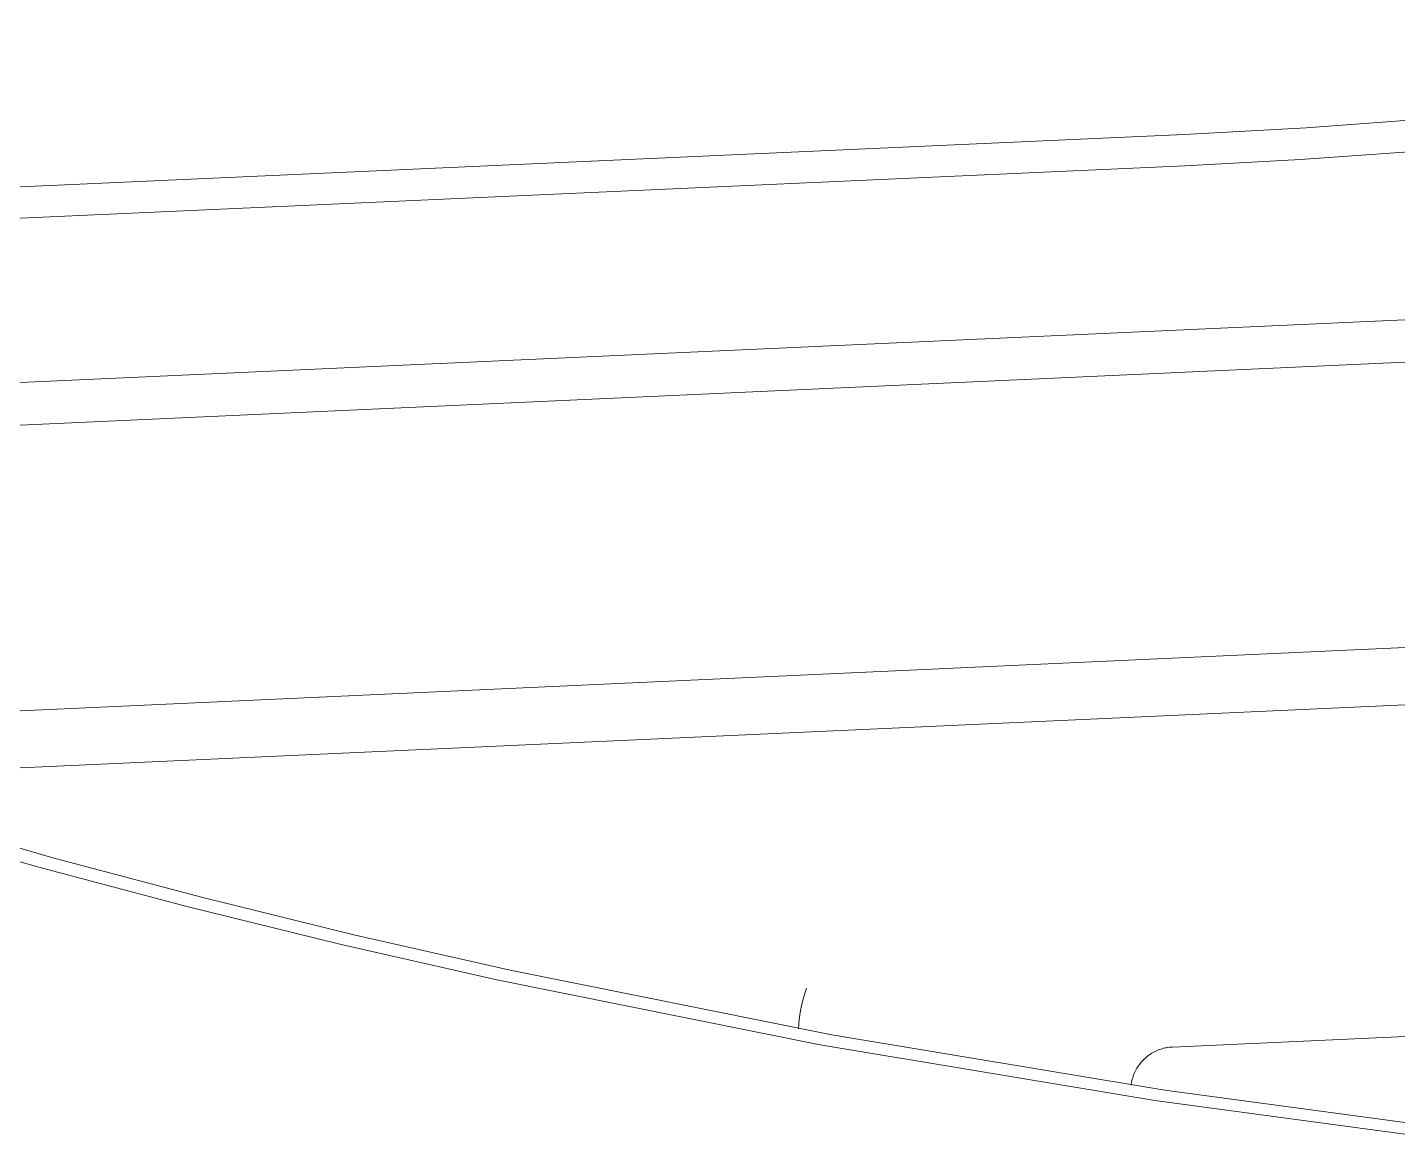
# Model space of a CAD drawing. Header units: inches. Extents: x 214 to 477, y -11 to 187.
# Drawn here: x 439.42 to 445.47, y 82.9 to 87.84 of the extents above; entities that cross this region are included whole.
import ezdxf

# ---------------------------------------------------------------- set-up
doc = ezdxf.new("R2010")
doc.units = ezdxf.units.IN
doc.layers.add('ZANO_R', color=7, linetype='Continuous', lineweight=0)

msp = doc.modelspace()

# ---------------------------------------------------------------- linework, layer by layer
at = {"layer": 'ZANO_R'}
for p, q in [((434.81158, 86.06792), (474.00953, 87.84429)), ((473.73234, 87.64428), (435.1609, 85.8952)), ((445.06735, 87.40078), (445.61349, 87.44068)), ((444.52794, 87.37144), (445.06735, 87.40078)), ((433.50608, 86.87339), (444.52794, 87.37144)), ((444.5309, 87.23316), (445.04337, 87.2608)), ((445.04337, 87.2608), (445.56199, 87.29799)), ((433.5568, 86.73704), (444.5309, 87.23316)), ((437.97716, 84.76037), (471.40262, 86.28248)), ((438.78903, 84.54493), (470.68499, 85.99861)), ((439.52908, 84.17482), (438.89009, 84.35819)), ((439.46077, 84.1349), (438.8187, 84.31921)), ((444.47644, 83.33806), (465.57353, 84.30427)), ((440.18592, 83.99991), (439.52908, 84.17482)), ((440.12078, 83.95909), (439.46077, 84.1349)), ((440.85964, 83.83382), (440.18592, 83.99991)), ((440.79775, 83.79215), (440.12078, 83.95909)), ((441.54918, 83.67692), (440.85964, 83.83382)), ((441.49064, 83.63443), (440.79775, 83.79215)), ((442.91969, 83.34796), (441.49064, 83.63443)), ((442.9713, 83.39192), (441.54918, 83.67692)), ((442.85302, 83.57926), (442.84711, 83.55973)), ((442.85961, 83.59858), (442.85302, 83.57926)), ((442.83729, 83.52013), (442.83341, 83.5001)), ((442.84186, 83.54002), (442.83729, 83.52013)), ((442.84711, 83.55973), (442.84186, 83.54002)), ((442.82772, 83.45969), (442.82591, 83.43937)), ((442.83022, 83.47994), (442.82772, 83.45969)), ((442.83341, 83.5001), (442.83022, 83.47994)), ((442.82591, 83.43937), (442.8248, 83.41899)), ((444.4428, 83.14711), (442.9713, 83.39192)), ((444.39838, 83.10189), (442.91969, 83.34796)), ((444.40648, 83.3214), (444.41252, 83.32399)), ((444.41252, 83.32399), (444.41865, 83.32637)), ((444.41865, 83.32637), (444.42486, 83.32854)), ((444.42486, 83.32854), (444.43114, 83.33049)), ((444.43114, 83.33049), (444.43748, 83.33224)), ((444.43748, 83.33224), (444.44388, 83.33376)), ((444.44388, 83.33376), (444.45032, 83.33506)), ((444.45032, 83.33506), (444.45681, 83.33615)), ((444.45681, 83.33615), (444.46333, 83.33701)), ((444.46333, 83.33701), (444.46988, 83.33765)), ((444.46988, 83.33765), (444.47644, 83.33806)), ((444.33045, 83.26023), (444.33445, 83.26545)), ((444.33445, 83.26545), (444.33863, 83.27053)), ((444.33863, 83.27053), (444.34298, 83.27546)), ((444.34298, 83.27546), (444.34749, 83.28024)), ((444.34749, 83.28024), (444.35217, 83.28487)), ((444.35217, 83.28487), (444.357, 83.28933)), ((444.357, 83.28933), (444.36198, 83.29362)), ((444.36198, 83.29362), (444.36711, 83.29775)), ((444.36711, 83.29775), (444.37237, 83.30169)), ((444.37237, 83.30169), (444.37776, 83.30546)), ((444.37776, 83.30546), (444.38328, 83.30903)), ((444.38328, 83.30903), (444.38892, 83.31242)), ((444.38892, 83.31242), (444.39467, 83.31561)), ((444.39467, 83.31561), (444.40052, 83.31861)), ((444.40052, 83.31861), (444.40648, 83.3214)), ((444.29918, 83.19546), (444.301, 83.20178)), ((444.301, 83.20178), (444.30302, 83.20804)), ((444.30302, 83.20804), (444.30526, 83.21422)), ((444.30526, 83.21422), (444.30771, 83.22033)), ((444.30771, 83.22033), (444.31036, 83.22634)), ((444.31036, 83.22634), (444.31322, 83.23227)), ((444.31322, 83.23227), (444.31628, 83.23809)), ((444.31628, 83.23809), (444.31954, 83.2438)), ((444.31954, 83.2438), (444.32299, 83.2494)), ((444.32299, 83.2494), (444.32662, 83.25488)), ((444.32662, 83.25488), (444.33045, 83.26023)), ((444.29412, 83.16967), (444.29506, 83.17618)), ((444.29506, 83.17618), (444.29621, 83.18265)), ((444.29621, 83.18265), (444.29759, 83.18908)), ((444.29759, 83.18908), (444.29918, 83.19546)), ((445.95346, 82.94415), (444.4428, 83.14711)), ((445.91646, 82.89788), (444.39838, 83.10189))]:
    msp.add_line(p, q, dxfattribs=at)

doc.saveas('drawing.dxf')
